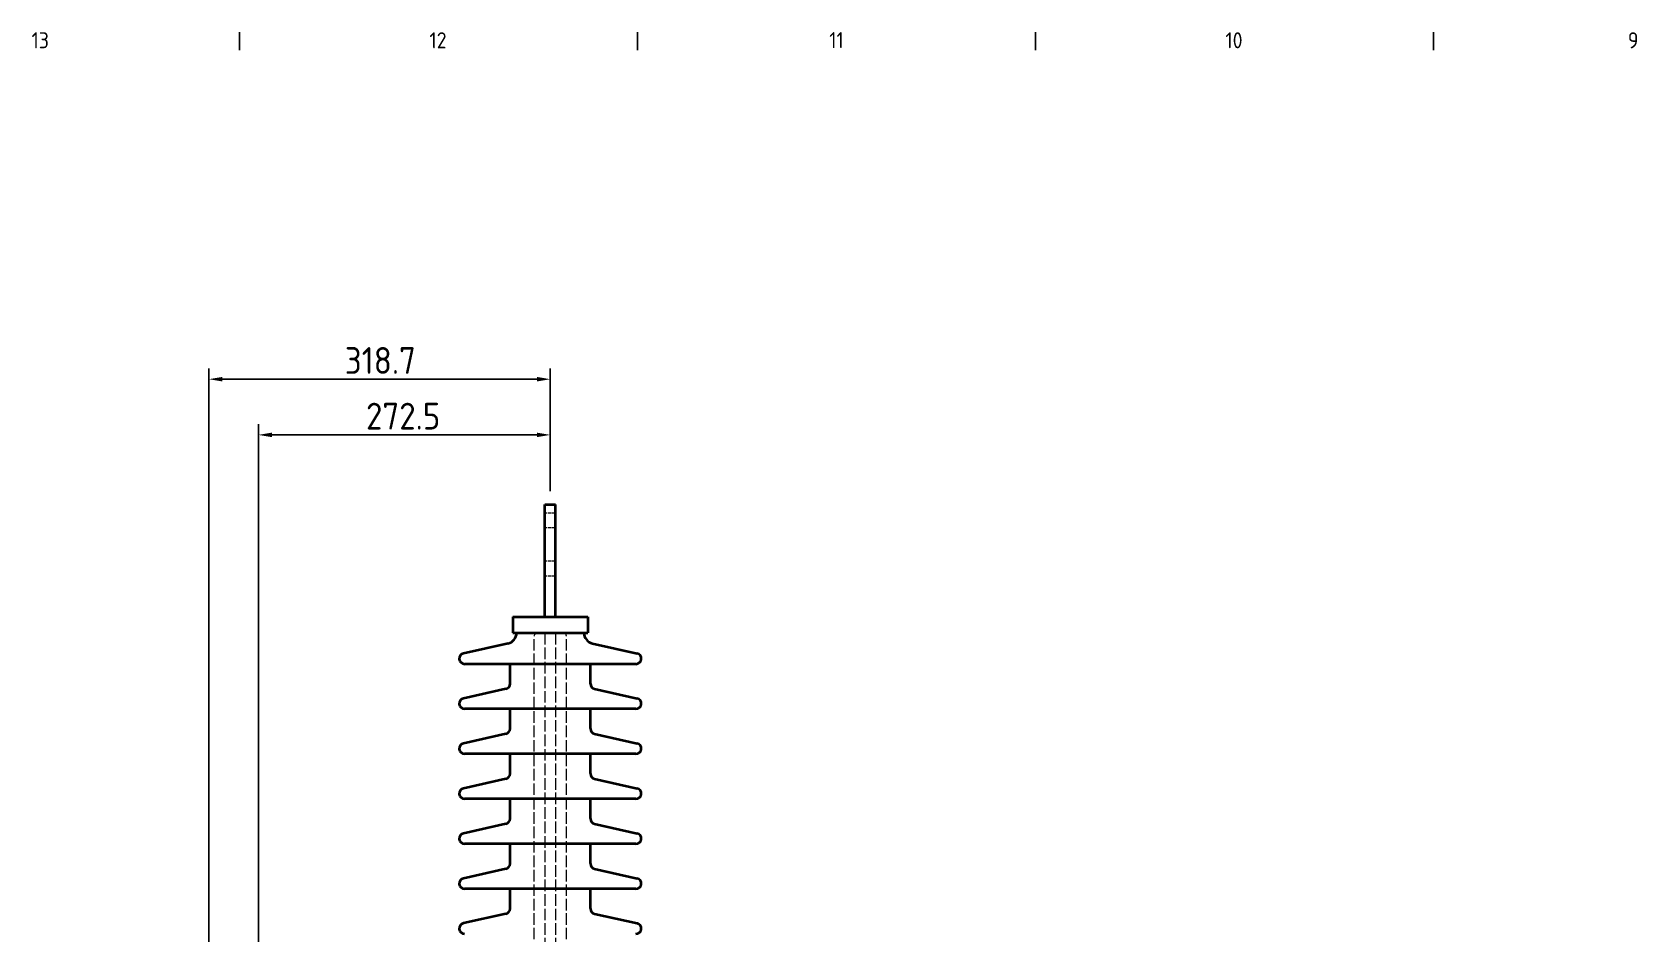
# Model space of a CAD drawing. Header units: millimetres. Extents: x 0 to 5945, y 0 to 4205.
# Drawn here: x 1293 to 2791, y 3280 to 4122 of the extents above; entities that cross this region are included whole.
import ezdxf

# ---------------------------------------------------------------- set-up
doc = ezdxf.new("R2010")
doc.units = ezdxf.units.MM
doc.header["$LTSCALE"] = 5
doc.linetypes.add('DASHED', pattern=[0.2067, 0.1654, -0.0413])
doc.layers.get('0').update_dxf_attribs({"color": 3, "lineweight": 25})
for name, color, linetype, lineweight in [('가려진 것(ISO)', 2, 'DASHED', 18), ('가시적인 것(ISO)', 3, 'Continuous', 40), ('경계(ISO)', 7, 'Continuous', 25), ('치수(ISO)', 2, 'Continuous', 25)]:
    doc.layers.add(name, color=color, linetype=linetype, lineweight=lineweight)
doc.styles.add('문자 텍스트_PSTEK_POSCO', font='isocp.shx')
doc.styles.add('치수 텍스트_PSTEK_POSCO', font='isocp.shx')
doc.dimstyles.new('치수_PSTEK_POSCO', dxfattribs={"dimscale": 5, "dimtxt": 5, "dimasz": 2.5, "dimexe": 2, "dimexo": 2.5, "dimgap": 1, "dimtad": 1, "dimrnd": 1e-08, "dimdsep": 46, "dimtxsty": '치수 텍스트_PSTEK_POSCO', "dimcen": 0.09, "dimdle": 10, "dimclrd": 7, "dimclre": 7, "dimclrt": 2, "dimadec": 1, "dimazin": 2, "dimtfac": 1, "dimtmove": 0, "dimatfit": 3, "dimfxl": 0, "dimtolj": 1, "dimlwd": -1, "dimlwe": -1, "dimarcsym": 0})

# ---------------------------------------------------------------- blocks, each defined once
blk = doc.blocks.new('경계 Default Border')
at = {"layer": '경계(ISO)'}
for p, q in [((297.25, 821), (297.25, 824.4)), ((371.56, 821), (371.56, 824.4)), ((445.88, 821), (445.88, 824.4)), ((520.19, 821), (520.19, 824.4))]:
    blk.add_line(p, q, dxfattribs=at)
at = {"layer": '경계(ISO)', "color": 2, "char_height": 3, "attachment_point": 7, "style": '문자 텍스트_PSTEK_POSCO'}
for s, insert in [('13', (258.41, 821.37)), ('12', (332.72, 821.37)), ('11', (407.37, 821.4)), ('10', (481.35, 821.37)), ('9', (556.49, 821.37))]:
    blk.add_mtext(s, dxfattribs=dict(at, insert=insert))
blk = doc.blocks.new('*D26')
at = {"layer": 'Defpoints', "color": 0}
for p in [(1776.4, 3797.9), (1776.4, 3681), (1457.7, 2912.8)]:
    blk.add_point(p, dxfattribs=at)
at = {"layer": '치수(ISO)', "color": 7}
for p, q in [((1457.7, 2925.3), (1457.7, 3807.9)), ((1776.4, 3693.5), (1776.4, 3807.9)), ((1470.2, 3797.9), (1763.9, 3797.9))]:
    blk.add_line(p, q, dxfattribs=at)
for points in [[(1470.2, 3800), (1470.2, 3795.8), (1457.7, 3797.9)], [(1763.9, 3800), (1763.9, 3795.8), (1776.4, 3797.9)]]:
    blk.add_solid(points, dxfattribs=at)
at = {"layer": '치수(ISO)', "color": 2, "insert": (1584.5, 3815.4), "char_height": 25, "attachment_point": 4, "style": '치수 텍스트_PSTEK_POSCO'}
blk.add_mtext('\\A1;318.7', dxfattribs=at)
blk = doc.blocks.new('*D31')
at = {"layer": 'Defpoints', "color": 0}
for p in [(1776.4, 3745.9), (1776.4, 3681), (1503.9, 2873)]:
    blk.add_point(p, dxfattribs=at)
at = {"layer": '치수(ISO)', "color": 7}
for p, q in [((1503.9, 2885.5), (1503.9, 3755.9)), ((1776.4, 3693.5), (1776.4, 3755.9)), ((1516.4, 3745.9), (1763.9, 3745.9))]:
    blk.add_line(p, q, dxfattribs=at)
for points in [[(1516.4, 3748), (1516.4, 3743.8), (1503.9, 3745.9)], [(1763.9, 3748), (1763.9, 3743.8), (1776.4, 3745.9)]]:
    blk.add_solid(points, dxfattribs=at)
at = {"layer": '치수(ISO)', "color": 2, "insert": (1604.3, 3763.4), "char_height": 25, "attachment_point": 4, "style": '치수 텍스트_PSTEK_POSCO'}
blk.add_mtext('\\A1;272.5', dxfattribs=at)

msp = doc.modelspace()

# ---------------------------------------------------------------- linework, layer by layer
at = {"layer": '가려진 것(ISO)', "ltscale": 3.809293}
for p, q in [((1781.376, 3672.857), (1771.376, 3672.857)), ((1781.376, 3659.057), (1771.376, 3659.057)), ((1781.376, 3627.857), (1771.376, 3627.857)), ((1781.376, 3614.057), (1771.376, 3614.057))]:
    msp.add_line(p, q, dxfattribs=at)
at = {"layer": '가려진 것(ISO)', "ltscale": 13.038219}
for p, q in [((1761.376, 3018.957), (1761.376, 3557.957)), ((1791.376, 3018.957), (1791.376, 3557.957))]:
    msp.add_line(p, q, dxfattribs=at)
at = {"layer": '가려진 것(ISO)', "ltscale": 13.110788}
for p, q in [((1771.376, 3560.957), (1771.376, 3018.957)), ((1781.376, 3560.957), (1781.376, 3018.957))]:
    msp.add_line(p, q, dxfattribs=at)
at = {"layer": '가려진 것(ISO)', "ltscale": 1.795034}
for centre, start, end in [((1764.376, 3557.957), 90, 180), ((1788.376, 3557.957), 0, 90)]:
    msp.add_arc(centre, 3, start, end, dxfattribs=at)
at = {"layer": '가시적인 것(ISO)'}
for p, q in [((1771.376, 3680.957), (1781.376, 3680.957)), ((1771.376, 3575.957), (1771.376, 3680.957)), ((1781.376, 3575.957), (1781.376, 3680.957)), ((1741.376, 3575.957), (1811.376, 3575.957)), ((1741.376, 3575.957), (1741.376, 3560.957)), ((1811.376, 3575.957), (1811.376, 3560.957)), ((1737.063, 3551.199), (1695.283, 3541.836)), ((1741.376, 3560.957), (1811.376, 3560.957)), ((1815.69, 3551.199), (1857.47, 3541.836)), ((1856.376, 3531.957), (1696.376, 3531.957)), ((1738.876, 3513.609), (1738.876, 3531.957)), ((1813.876, 3513.609), (1813.876, 3531.957)), ((1734.97, 3508.73), (1695.283, 3499.836)), ((1817.783, 3508.73), (1857.47, 3499.836)), ((1856.376, 3489.957), (1696.376, 3489.957)), ((1738.876, 3471.609), (1738.876, 3489.957)), ((1813.876, 3471.609), (1813.876, 3489.957)), ((1734.97, 3466.73), (1695.283, 3457.836)), ((1817.783, 3466.73), (1857.47, 3457.836)), ((1856.376, 3447.957), (1696.376, 3447.957)), ((1738.876, 3429.609), (1738.876, 3447.957)), ((1813.876, 3429.609), (1813.876, 3447.957)), ((1734.97, 3424.73), (1695.283, 3415.836)), ((1817.783, 3424.73), (1857.47, 3415.836)), ((1856.376, 3405.957), (1696.376, 3405.957)), ((1738.876, 3387.609), (1738.876, 3405.957)), ((1813.876, 3387.609), (1813.876, 3405.957)), ((1734.97, 3382.73), (1695.283, 3373.836)), ((1817.783, 3382.73), (1857.47, 3373.836)), ((1856.376, 3363.957), (1696.376, 3363.957)), ((1738.876, 3345.609), (1738.876, 3363.957)), ((1813.876, 3345.609), (1813.876, 3363.957)), ((1734.97, 3340.73), (1695.283, 3331.836)), ((1817.783, 3340.73), (1857.47, 3331.836)), ((1856.376, 3321.957), (1696.376, 3321.957)), ((1738.876, 3303.609), (1738.876, 3321.957)), ((1813.876, 3303.609), (1813.876, 3321.957)), ((1734.97, 3298.73), (1695.283, 3289.836)), ((1817.783, 3298.73), (1857.47, 3289.836))]:
    msp.add_line(p, q, dxfattribs=at)
for centre, radius, start, end in [((1734.876, 3560.957), 10, 282.631433, 0), ((1817.876, 3560.957), 10, 180, 257.368567), ((1696.376, 3536.957), 5, 102.631433, 270), ((1856.376, 3536.957), 5, 270, 77.368567), ((1733.876, 3513.609), 5, 282.631433, 0), ((1818.876, 3513.609), 5, 180, 257.368567), ((1696.376, 3494.957), 5, 102.631433, 270), ((1856.376, 3494.957), 5, 270, 77.368567), ((1733.876, 3471.609), 5, 282.631433, 0), ((1818.876, 3471.609), 5, 180, 257.368567), ((1696.376, 3452.957), 5, 102.631433, 270), ((1856.376, 3452.957), 5, 270, 77.368567), ((1733.876, 3429.609), 5, 282.631433, 0), ((1818.876, 3429.609), 5, 180, 257.368567), ((1696.376, 3410.957), 5, 102.631433, 270), ((1856.376, 3410.957), 5, 270, 77.368567), ((1733.876, 3387.609), 5, 282.631433, 0), ((1818.876, 3387.609), 5, 180, 257.368567), ((1696.376, 3368.957), 5, 102.631433, 270), ((1856.376, 3368.957), 5, 270, 77.368567), ((1733.876, 3345.609), 5, 282.631433, 0), ((1818.876, 3345.609), 5, 180, 257.368567), ((1696.376, 3326.957), 5, 102.631433, 270), ((1856.376, 3326.957), 5, 270, 77.368567), ((1733.876, 3303.609), 5, 282.631433, 0), ((1818.876, 3303.609), 5, 180, 257.368567), ((1696.376, 3284.957), 5, 102.631433, 270), ((1856.376, 3284.957), 5, 270, 77.368567)]:
    msp.add_arc(centre, radius, start, end, dxfattribs=at)

# ---------------------------------------------------------------- block references
at = {"xscale": 5, "yscale": 5, "zscale": 5}
msp.add_blockref('경계 Default Border', (0, 0), dxfattribs=at)

# ---------------------------------------------------------------- dimensions: what is measured, and where the dimension line sits
at = {"layer": '치수(ISO)', "color": 7}
for base, p1, picture, middle in [((1776.376, 3797.879), (1457.676, 2912.757), '*D26', (1617.026, 3797.879)), ((1776.376, 3745.923), (1503.876, 2872.957), '*D31', (1640.126, 3745.923))]:
    dim = msp.add_linear_dim(base=base, p1=p1, p2=(1776.376, 3680.957), dimstyle='치수_PSTEK_POSCO', override={"dimdec": 2, "dimtp": 0, "dimtm": 0, "dimtdec": 2, "dimtofl": 0, "dimatfit": 1}, dxfattribs=at)
    dim.commit()
    dim.dimension.update_dxf_attribs({"geometry": picture, "text_midpoint": middle, "dimtype": 160})

doc.saveas('drawing.dxf')
